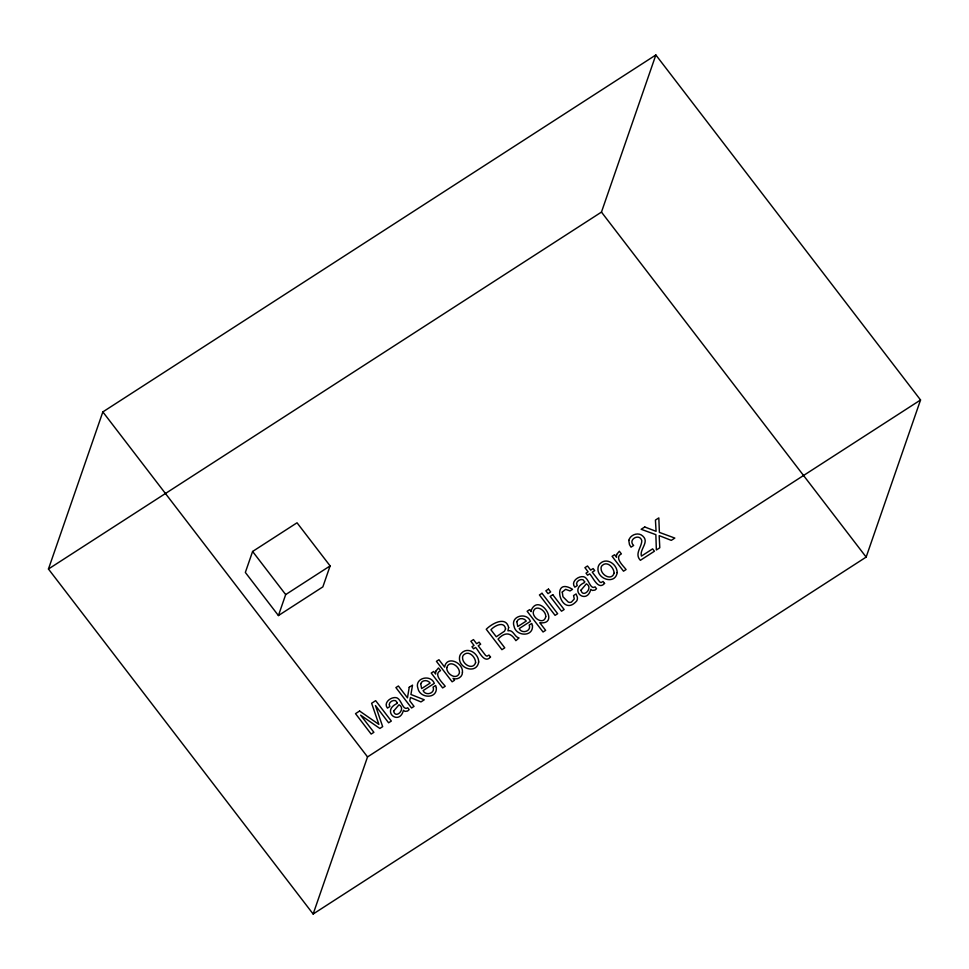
<?xml version="1.0" encoding="UTF-8"?>
<svg xmlns="http://www.w3.org/2000/svg" width="969" height="969" viewBox="0 0 969 969"><rect width="100%" height="100%" fill="white"/><g stroke="black" fill="none" stroke-linecap="round" stroke-linejoin="round"><path stroke-width="1.45" d="M48.45 569.021L102.847 411.91L655.856 54.979L920.55 399.979L866.153 557.09L313.144 914.021L48.45 569.021L601.458 212.09L655.856 54.979M252.606 551.47L245.339 572.437L278.418 615.557L322.859 586.875L330.114 565.908L297.035 522.788L252.606 551.47L285.685 594.591L278.418 615.557M313.144 914.021L367.542 756.91L920.55 399.979M285.685 594.591L330.114 565.908M601.458 212.09L866.153 557.09M102.847 411.91L367.542 756.91M436.353 687.748C437.189 699.339 419.771 698.443 417.93 688.329C414.151 678.082 430.599 673.794 434.318 683.375L423.078 690.631C425.73 696.408 435.541 693.21 433.082 687.13L435.614 685.495L436.353 687.748M532.478 625.695C533.313 637.299 515.896 636.403 514.067 626.289C510.275 616.03 526.736 611.742 530.443 621.335L519.202 628.59C521.855 634.368 531.666 631.17 529.207 625.078L531.739 623.442L532.478 625.695M393.608 711.113C395.473 719.713 406.459 708.714 399.01 704.778L393.608 711.113M580.976 590.169C582.841 598.769 593.827 587.783 586.378 583.835L580.976 590.169M446.794 667.665C446.249 673.77 456.338 680.71 459.354 673.201C460.445 666.672 449.204 659.053 446.794 667.665M628.784 540.375L629.475 544.626L631.025 547.158L633.641 545.462C627.403 539.648 639.637 532.78 641.817 540.702C641.708 547.328 634.247 553.941 640.364 560.312L654.438 551.228L652.621 548.866L641.43 556.097C639.298 549.362 649.654 542.119 642.847 536.123C638.438 531.702 630.298 534.658 628.784 540.375M508.664 627.524L507.913 630.807C513.388 629.353 514.466 637.19 519.021 637.941L515.883 640.654C510.845 632.382 505.164 631.655 498.054 639.08L504.764 647.837L501.918 649.678L486.256 629.269C491.368 623.988 505.854 615.424 508.664 627.524M531.278 610.191L531.157 611.609L529.643 609.634L527.136 611.257L543.052 631.994L545.632 630.334L539.794 622.728C560.906 625.138 539.236 592.071 531.278 610.191M397.242 702.67L397.169 703.446C380.623 711.125 399.446 726.362 403.431 710.289L404.933 711.379L407.561 711.052L409.148 709.659L407.731 707.806C402.523 711.21 401.445 698.274 395.97 697.619C390.773 696.82 383.082 702.888 387.455 708.097L389.865 706.546C387.346 703.167 392.481 699.509 395.606 700.66L397.242 702.67M584.622 581.739L584.549 582.514C568.004 590.182 586.826 605.431 590.799 589.358L592.301 590.436L594.942 590.109L596.516 588.716L595.099 586.863C589.891 590.278 588.825 577.33 583.338 576.688C578.142 575.889 570.45 581.945 574.823 587.166L577.233 585.615C574.714 582.236 579.85 578.566 582.975 579.716L584.622 581.739M462.443 672.365C462.601 676.992 457.162 680.262 453.056 678.373L454.509 680.274L452.135 681.801L436.425 661.33L438.933 659.719L444.614 667.12C446.576 655.092 463.412 662.59 462.443 672.365M435.723 671.263L435.65 674.049L433.676 671.469L431.229 673.055L442.651 687.929L445.219 686.27C442.615 682.782 432.986 674.291 440.507 670.621L438.485 667.98L435.723 671.263M616.587 554.534L616.514 557.308L614.54 554.74L612.093 556.315L623.503 571.189L626.083 569.53C623.467 566.053 613.849 557.563 621.371 553.88L619.348 551.24L616.587 554.534M545.753 616.672C544.106 625.199 532.817 618.597 533.216 612.154C534.973 603.566 546.177 610.264 545.753 616.672M478.686 661.972C476.772 674.606 458.252 668.525 459.512 657.479A7.958 7.304 19.1 0 1 461.619 653.009C468.197 646.335 478.771 653.821 478.686 661.972M617.18 572.582C615.267 585.215 596.747 579.135 598.006 568.088A7.958 7.304 19.1 0 1 600.114 563.619C606.691 556.945 617.253 564.43 617.18 572.582M409.233 687.251L407.464 697.837L398.38 685.991L395.897 687.59L411.559 708L414.029 706.401L409.754 700.817L410.444 697.498L420.97 701.919L424.265 699.788L410.929 694.482L412.528 685.131L409.233 687.251M562.25 592.059L562.965 596.747L568.222 602.04A3.973 3.646 19.1 0 0 571.407 602.124L574.266 598.999L573.563 595.56L576.071 593.936L577.282 596.989A6.613 6.068 19.1 0 1 576.785 600.841C560.954 619.457 549.847 575.32 572.534 589.334L570.026 590.945L565.642 589.334L562.25 592.059M505.588 628.905L504.51 631.182L496.285 636.778L490.932 629.802C494.202 625.877 504.255 620.584 505.588 628.905M420.703 683.666L421.624 688.596L430.151 683.097C427.935 679.705 422.218 679.705 420.703 683.666M516.828 621.614L517.761 626.555L526.276 621.056C524.059 617.665 518.342 617.665 516.828 621.614M475.609 662.663C472.957 670.5 462.588 664.468 462.588 658.048A4.409 4.046 19.1 0 1 463.666 654.899C468.754 649.86 475.67 657.176 475.609 662.663M614.104 573.273C611.451 581.109 601.083 575.077 601.083 568.658A4.409 4.046 19.1 0 1 602.161 565.508C607.248 560.47 614.164 567.786 614.104 573.273M490.508 657.043C484.161 664.31 479.074 650.902 475.609 647.462L473.538 648.806L471.964 646.759L474.047 645.427L470.861 641.272L473.466 639.588L476.651 643.743L479.098 642.156L480.66 644.203L478.214 645.778L485.663 655.492L487.007 656.183L488.994 655.068L490.508 657.043M604.559 583.423C598.2 590.702 593.125 577.282 589.661 573.854L587.577 575.198L586.015 573.151L588.086 571.807L584.901 567.652L587.505 565.981L590.69 570.135L593.137 568.549L594.712 570.596L592.265 572.17L599.714 581.884L601.059 582.575L603.045 581.448L604.559 583.423M359.596 711.028L355.514 713.656L371.163 734.066L373.889 732.31L360.613 715.146L379.86 728.458L382.67 726.641L375.463 705.553L388.617 722.801L391.319 721.057L375.669 700.66L371.624 703.264L378.867 724.388L359.596 711.028M541.998 593.294L539.418 594.954L555.08 615.363L557.647 613.704L541.998 593.294M548.478 589.116L545.862 590.799L548.03 593.634L550.658 591.95L548.478 589.116M644.736 526.979L641.175 529.28L655.856 534.67L656.352 549.992L659.792 547.776L659.174 535.627L671.287 540.363L674.812 538.074L659.392 532.393L658.823 517.894L655.432 520.087L656.086 531.327L644.736 526.979M552.778 594.712L550.15 596.395L561.511 611.209L564.14 609.513L552.778 594.712"/></g></svg>
